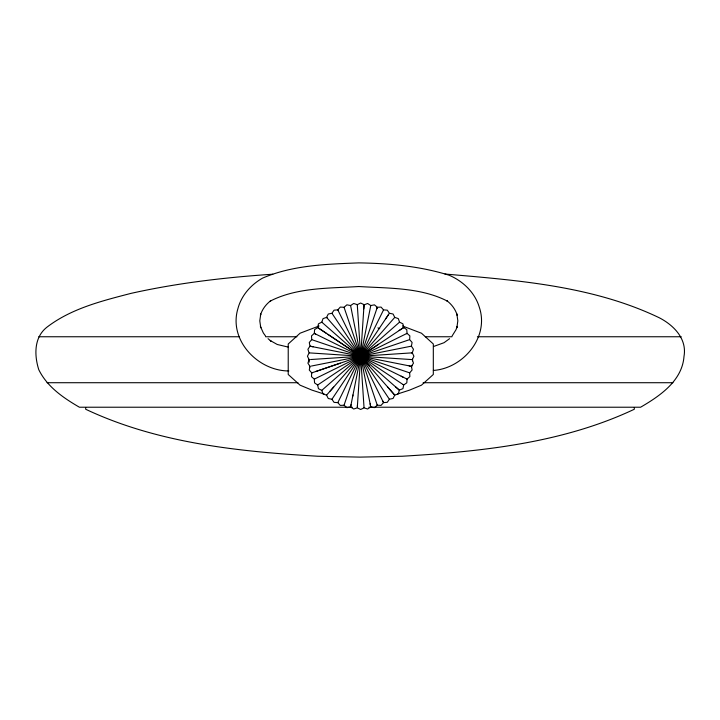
<?xml version="1.0" encoding="UTF-8"?>
<svg xmlns="http://www.w3.org/2000/svg" width="720" height="720" viewBox="0 0 720 720"><rect width="100%" height="100%" fill="white"/><g stroke="black" fill="none" stroke-linecap="round" stroke-linejoin="round"><path stroke-width="1.08" d="M363.771 308.898L364.059 304.668L360.657 303.021L357.282 304.65L353.718 303.48L350.577 305.532L346.887 304.839L344.043 307.287L340.299 307.08L337.797 309.879L334.053 310.158L331.938 313.254L328.266 314.028L326.574 317.376L323.037 318.618L321.795 322.164L318.447 323.856L317.682 327.528L314.586 329.643L314.307 333.387L311.517 335.889L311.724 339.633L309.276 342.486L309.969 346.167L307.917 349.308L309.087 352.872L307.458 356.256L309.087 359.631L307.917 363.195L309.969 366.336L309.276 370.026L311.724 372.87L312.408 372.654M340.299 363.168L311.688 372.906L311.481 376.65L314.28 379.152L314.568 382.896L317.664 385.011L318.438 388.683L321.786 390.366L323.028 393.912L326.574 395.145L328.257 398.502L331.938 399.267L334.053 402.363L337.797 402.642L340.299 405.432L344.043 405.225L346.887 407.673L350.577 406.971L350.676 406.449M401.148 376.182L407.079 379.098L409.878 376.596L409.671 372.843L412.11 369.999L411.417 366.309L413.469 363.177L412.29 359.604L413.919 356.229L412.29 352.845L413.46 349.281L411.408 346.14L412.101 342.459L409.653 339.615L409.86 335.871L407.052 333.369L406.773 329.625L403.668 327.51L402.903 323.838L399.546 322.146L398.304 318.609L394.767 317.376L393.075 314.019L389.394 313.254L387.288 310.158L383.544 309.879L381.042 307.08L377.298 307.287L374.445 304.848L370.764 305.541L367.623 303.489L364.041 304.857M357.381 406.386L364.059 304.668M357.435 405.558L357.3 407.655M412.443 360.846L412.614 359.199M370.746 305.631L352.674 396.459M352.971 394.992L350.73 406.224L351.036 404.721M358.992 364.707L359.829 360.477M350.586 406.944L353.718 409.023L357.282 407.844L360.666 409.473L364.05 407.844L367.614 409.014L370.755 406.953L374.436 407.655L377.28 405.207L381.024 405.414L383.526 402.615L387.27 402.336L389.385 399.231L393.057 398.466L394.749 395.109L398.331 393.894L399.339 390.105L402.939 388.638L403.704 384.957L406.8 382.842L407.079 379.098M411.606 366.984L411.957 365.463M272.799 274.212C225.144 277.416 177.552 282.969 130.896 293.4C101.772 300.96 71.361 308.493 47.043 327.105C33.858 337.275 34.209 355.23 38.772 369.684C47.187 386.856 63.342 397.872 79.407 407.223L352.233 407.223M377.127 307.791L377.298 307.296L344.106 405.045M376.821 308.673L377.046 308.007M383.535 309.897L338.139 401.958M337.833 402.561L337.878 402.471M368.883 407.223L640.593 407.223C659.88 395.964 682.209 380.862 684 356.418C687.177 338.877 673.758 325.251 659.34 317.799C592.83 285.831 517.446 280.296 444.969 274.032M389.295 313.416L387.603 315.927M387.027 316.782L332.046 399.105M385.722 318.735L388.575 314.469M452.133 335.934L455.994 329.742L457.236 326.376L456.849 327.744L457.839 320.823L456.849 313.902L457.236 315.27C455.463 309.348 451.593 304.209 446.652 300.546L447.399 301.113C420.588 287.334 388.278 288.36 358.812 286.524C329.337 288.36 297.036 287.334 270.216 301.113L270.972 300.546C266.022 304.209 262.152 309.348 260.388 315.27L260.775 313.902L259.785 320.823L260.775 327.744L260.388 326.376L263.331 332.946L265.482 335.934M326.583 395.136L333.648 387.081M394.542 317.628L330.129 391.095M399.294 322.38L321.804 390.357M449.577 338.67L444.033 342.702L433.485 346.527M317.682 385.002L378.549 344.286M399.186 330.498L403.668 327.51L403.227 327.807M403.038 327.933L360.666 356.247L315.738 371.502M406.386 333.702L407.052 333.369L314.451 379.071M311.805 339.669L360.666 356.247L409.329 339.723M319.077 325.98L300.06 333.216L288.225 343.989L288.225 374.481L300.06 385.173L312.03 390.15L324.117 394.038M397.422 394.038L409.509 390.15L421.479 385.173L433.314 374.481L433.314 343.989L421.479 333.216L402.462 325.98M411.075 346.212L311.409 366.048M433.35 370.44C463.23 368.397 489.402 337.185 479.349 307.368C475.02 292.644 463.059 281.142 449.145 275.247C420.057 266.112 389.187 263.367 358.812 262.89C326.547 264.132 292.599 265.167 262.575 278.118C250.884 284.733 241.308 295.569 237.879 308.736C228.429 340.128 257.85 370.953 288.846 370.962M310.545 359.541L412.29 352.845L411.534 352.899M38.772 336.753L239.283 336.753M265.617 336.753L296.91 336.753M425.322 336.753L451.98 336.753M477.405 336.753L681.228 336.753M47.043 382.716L297.963 382.716M423.153 382.716L672.957 382.716M309.276 352.881L411.534 359.559M288.333 347.121L277.236 344.475L270.216 340.533L270.972 341.1L268.047 338.67M310.302 346.23L313.119 346.788M409.158 365.868L410.67 366.165L310.149 346.203M409.644 372.843L408.942 372.6M326.583 333.468L317.682 327.528L360.666 356.247L408.267 372.375M377.937 327.861L379.719 328.68M315.621 334.035L314.307 333.387L403.254 377.217M406.602 378.864L406.917 379.017M406.413 378.765L407.007 379.062M403.065 384.534L403.704 384.966L327.825 334.305M399.519 390.276L395.523 386.784M322.2 322.506L321.795 322.164L398.997 389.853M387.702 387.072L394.785 395.136L360.666 356.247M327.078 317.943L326.592 317.394L369.198 365.967M389.187 398.952L332.127 313.542M383.292 402.147L383.526 402.615L382.527 400.563M338.13 310.554L337.797 309.87L382.887 401.301M377.217 405.027L377.118 404.712M344.052 307.314L377.046 404.487M370.746 406.944L370.134 403.803M309.582 365.463L309.933 366.984M350.595 305.622L370.467 405.522M308.925 359.199L309.231 362.097M364.041 407.754L357.282 304.65M634.32 407.475L634.32 409.248C562.149 443.295 481.023 451.584 402.291 456.237L360 457.11L317.709 456.237C238.977 451.584 157.851 443.295 85.68 409.248L85.68 407.475"/></g></svg>
